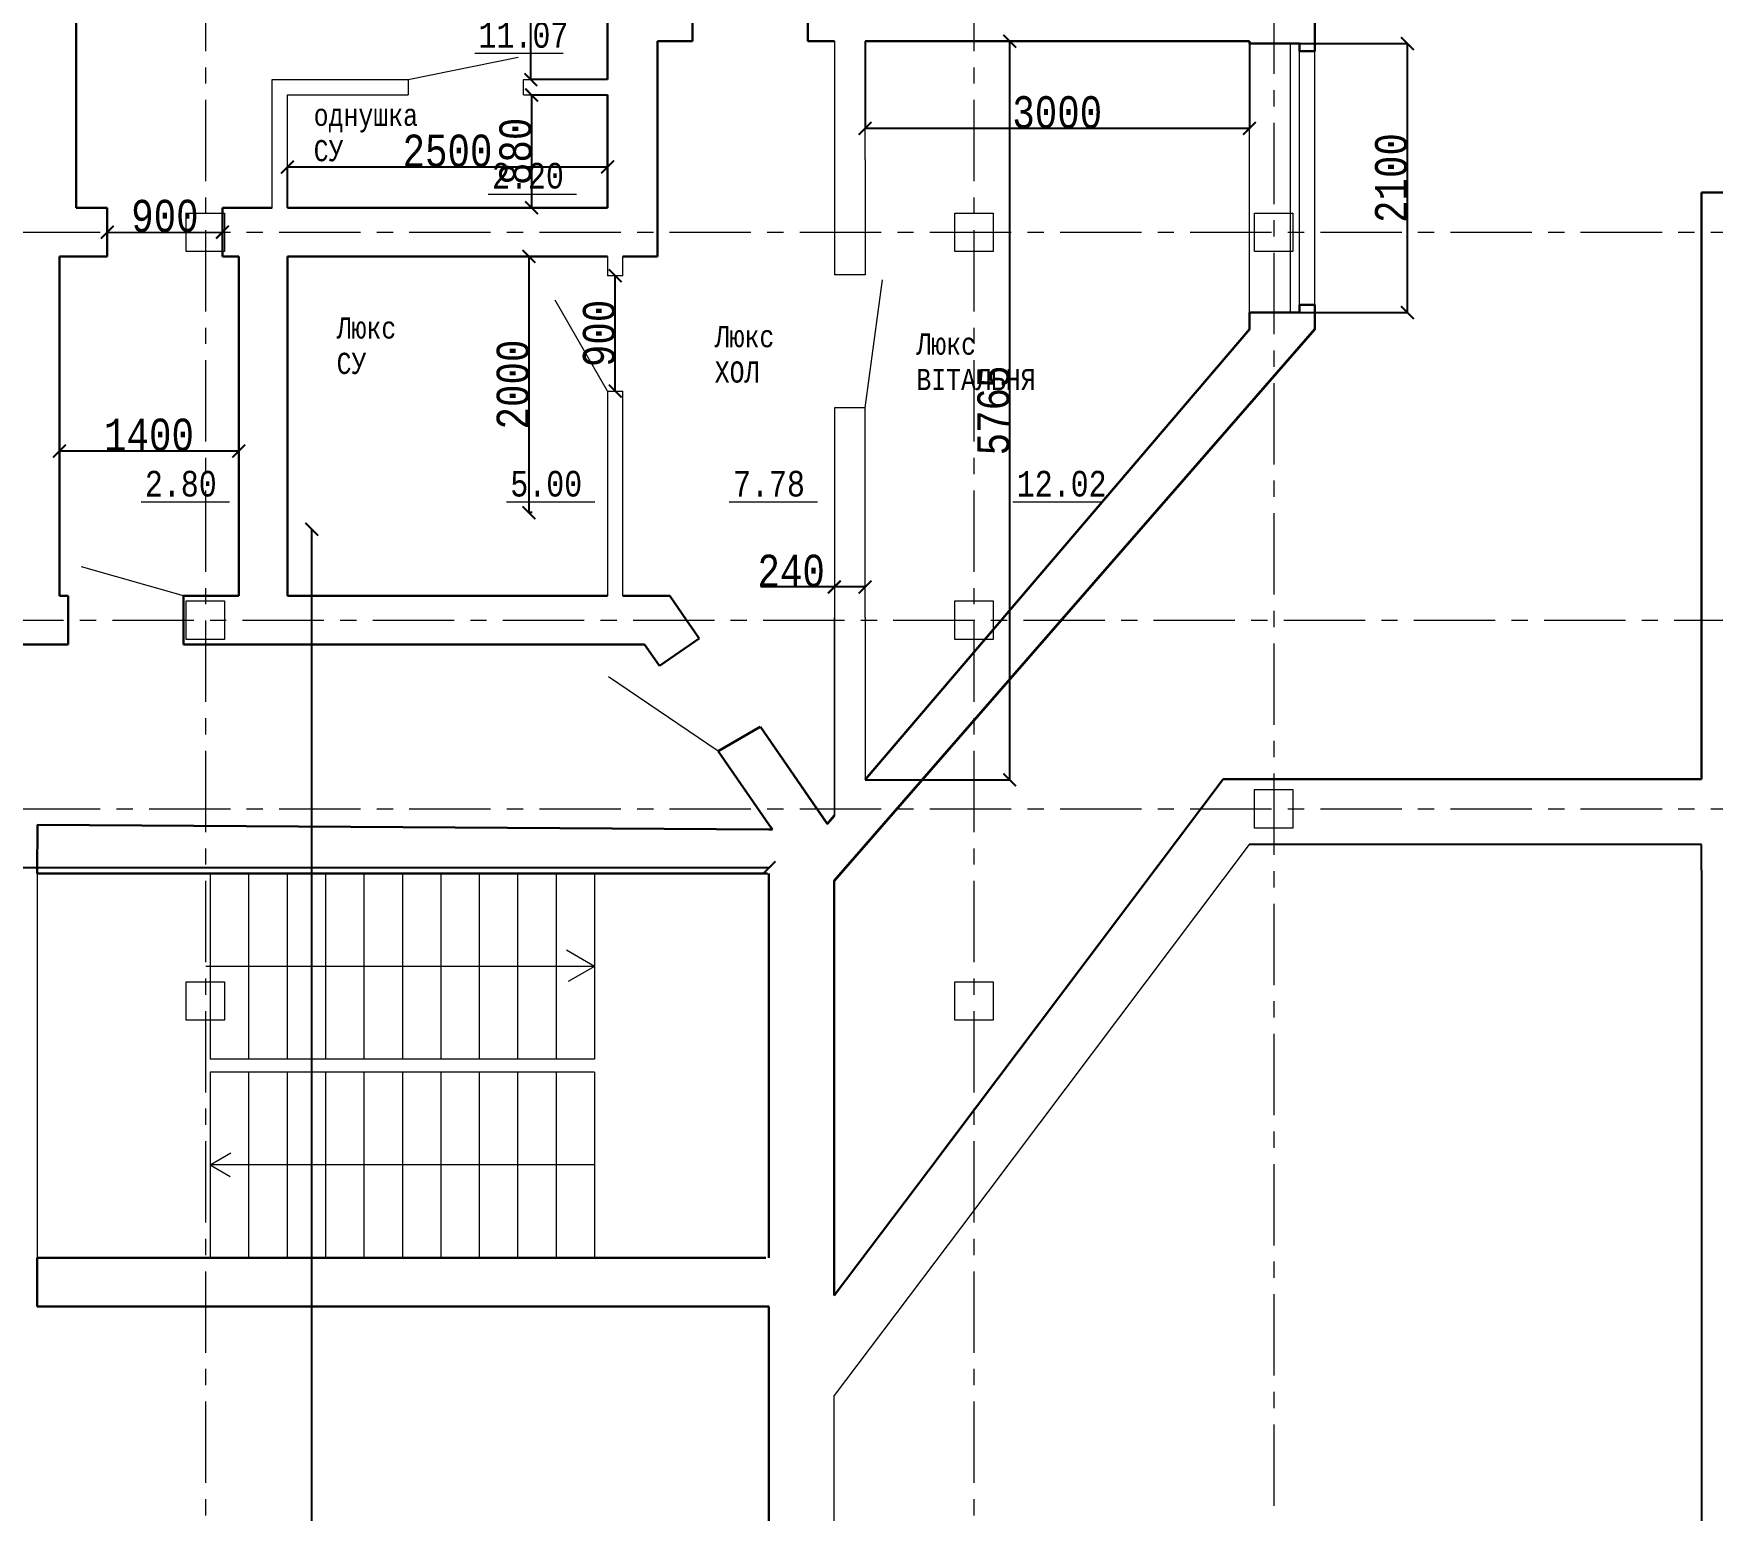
# Model space of a CAD drawing. Header units: millimetres. Extents: x -689206 to 4969298, y -1019800 to 703299.
# Drawn here: x 358637 to 371743, y 565053 to 576580 of the extents above; entities that cross this region are included whole.
import ezdxf

# ---------------------------------------------------------------- set-up
doc = ezdxf.new("R2010")
doc.units = ezdxf.units.MM
doc.linetypes.add('осеваяX2', pattern=[101.6, 63.5, -12.7, 12.7, -12.7])
for name, color, linetype, lineweight in [('несущие', 7, 'Continuous', 30), ('ОКНА', 250, 'Continuous', 20), ('ПЕРЕГОРОДКИ', 252, 'Continuous', 9), ('РАЗМЕРЫ', 7, 'Continuous', 9), ('стены', 7, 'Continuous', 20)]:
    doc.layers.add(name, color=color, linetype=linetype, lineweight=lineweight)
doc.styles.add('Аннотативный', font='isocteur.ttf', dxfattribs={"width": 0.7, "height": 250})
doc.dimstyles.new('Аннотативный', dxfattribs={"dimscale": 0, "dimtxt": 250, "dimasz": 100, "dimexe": 1.25, "dimexo": 0.625, "dimtad": 1, "dimdec": 0, "dimtxsty": 'Аннотативный', "dimblk": 'ARCHTICK', "dimcen": 2.5, "dimadec": 0, "dimazin": 0, "dimtfac": 1, "dimtdec": 0, "dimtmove": 0, "dimatfit": 3, "dimfxl": 1, "dimarcsym": 0})

# ---------------------------------------------------------------- blocks, each defined once
blk = doc.blocks.new('_ArchTick')
at = {"color": 0, "linetype": 'ByBlock', "const_width": 0.15}
blk.add_lwpolyline([(-0.5, -0.5), (0.5, 0.5)], dxfattribs=at)
blk = doc.blocks.new('*D365')
at = {"layer": 'Defpoints', "color": 0, "lineweight": 20, "transparency": 16777216}
for p in [(358838, 573322), (358838, 572841), (360238, 572841)]:
    blk.add_point(p, dxfattribs=at)
at = {"layer": 'стены', "color": 0, "lineweight": -2, "transparency": 16777216}
for p, q in [((358838, 572842), (358838, 573323)), ((360238, 573322), (358838, 573322)), ((360238, 572842), (360238, 573323))]:
    blk.add_line(p, q, dxfattribs=at)
at = {"layer": 'стены', "color": 0, "lineweight": -2, "transparency": 16777216, "xscale": 100, "yscale": 100, "zscale": 100, "rotation": 180}
blk.add_blockref('_ArchTick', (358838, 573322), dxfattribs=at)
at = {"layer": 'стены', "color": 0, "lineweight": -2, "transparency": 16777216, "xscale": 100, "yscale": 100, "zscale": 100}
blk.add_blockref('_ArchTick', (360238, 573322), dxfattribs=at)
at = {"layer": 'стены', "color": 0, "transparency": 16777216, "insert": (359538, 573448), "char_height": 250, "attachment_point": 5, "style": 'Аннотативный'}
blk.add_mtext('1400', dxfattribs=at)
blk = doc.blocks.new('*D366')
at = {"layer": 'Defpoints', "color": 0, "lineweight": 20, "transparency": 16777216}
for p in [(362519, 578521), (363118, 578521), (363118, 576221)]:
    blk.add_point(p, dxfattribs=at)
at = {"layer": 'стены', "color": 0, "lineweight": -2, "transparency": 16777216}
for p, q in [((363117, 578521), (362518, 578521)), ((362519, 576221), (362519, 578521)), ((363117, 576221), (362518, 576221))]:
    blk.add_line(p, q, dxfattribs=at)
at = {"layer": 'стены', "color": 0, "lineweight": -2, "transparency": 16777216, "xscale": 100, "yscale": 100, "zscale": 100}
for p, rotation in [((362519, 578521), 90), ((362519, 576221), 270)]:
    blk.add_blockref('_ArchTick', p, dxfattribs=dict(at, rotation=rotation))
at = {"layer": 'стены', "color": 0, "transparency": 16777216, "insert": (362394, 577371), "char_height": 250, "attachment_point": 5, "rotation": 90, "style": 'Аннотативный'}
blk.add_mtext('2300', dxfattribs=at)
blk = doc.blocks.new('*D368')
at = {"layer": 'Defpoints', "color": 0, "lineweight": 20, "transparency": 16777216}
for p in [(363118, 576101), (362525, 575221), (363118, 575221)]:
    blk.add_point(p, dxfattribs=at)
at = {"layer": 'стены', "color": 0, "lineweight": -2, "transparency": 16777216}
for p, q in [((363117, 576101), (362524, 576101)), ((362525, 576101), (362525, 575221)), ((363117, 575221), (362524, 575221))]:
    blk.add_line(p, q, dxfattribs=at)
at = {"layer": 'стены', "color": 0, "lineweight": -2, "transparency": 16777216, "xscale": 100, "yscale": 100, "zscale": 100}
for p, rotation in [((362525, 576101), 90), ((362525, 575221), 270)]:
    blk.add_blockref('_ArchTick', p, dxfattribs=dict(at, rotation=rotation))
at = {"layer": 'стены', "color": 0, "transparency": 16777216, "insert": (362400, 575661), "char_height": 250, "attachment_point": 5, "rotation": 90, "style": 'Аннотативный'}
blk.add_mtext('880', dxfattribs=at)
blk = doc.blocks.new('*D370')
at = {"layer": 'Defpoints', "color": 0, "lineweight": 20, "transparency": 16777216}
for p in [(360618, 575539), (360618, 575221), (363118, 575221)]:
    blk.add_point(p, dxfattribs=at)
at = {"layer": 'стены', "color": 0, "lineweight": -2, "transparency": 16777216}
for p, q in [((360618, 575222), (360618, 575541)), ((363118, 575539), (360618, 575539)), ((363118, 575222), (363118, 575541))]:
    blk.add_line(p, q, dxfattribs=at)
at = {"layer": 'стены', "color": 0, "lineweight": -2, "transparency": 16777216, "xscale": 100, "yscale": 100, "zscale": 100, "rotation": 180}
blk.add_blockref('_ArchTick', (360618, 575539), dxfattribs=at)
at = {"layer": 'стены', "color": 0, "lineweight": -2, "transparency": 16777216, "xscale": 100, "yscale": 100, "zscale": 100}
blk.add_blockref('_ArchTick', (363118, 575539), dxfattribs=at)
at = {"layer": 'стены', "color": 0, "transparency": 16777216, "insert": (361868, 575665), "char_height": 250, "attachment_point": 5, "style": 'Аннотативный'}
blk.add_mtext('2500', dxfattribs=at)
blk = doc.blocks.new('*D371')
at = {"layer": 'Defpoints', "color": 0, "lineweight": 20, "transparency": 16777216}
for p in [(362529, 574841), (362504, 572841), (362529, 572841)]:
    blk.add_point(p, dxfattribs=at)
at = {"layer": 'стены', "color": 0, "lineweight": -2, "transparency": 16777216}
for p, q in [((362528, 574841), (362503, 574841)), ((362504, 574841), (362504, 572841)), ((362528, 572841), (362503, 572841))]:
    blk.add_line(p, q, dxfattribs=at)
at = {"layer": 'стены', "color": 0, "lineweight": -2, "transparency": 16777216, "xscale": 100, "yscale": 100, "zscale": 100}
for p, rotation in [((362504, 574841), 90), ((362504, 572841), 270)]:
    blk.add_blockref('_ArchTick', p, dxfattribs=dict(at, rotation=rotation))
at = {"layer": 'стены', "color": 0, "transparency": 16777216, "insert": (362379, 573841), "char_height": 250, "attachment_point": 5, "rotation": 90, "style": 'Аннотативный'}
blk.add_mtext('2000', dxfattribs=at)
blk = doc.blocks.new('*D374')
at = {"layer": 'Defpoints', "color": 0, "lineweight": 20, "transparency": 16777216}
for p in [(365128, 576521), (366257, 576521), (365128, 570756)]:
    blk.add_point(p, dxfattribs=at)
at = {"layer": 'стены', "color": 0, "lineweight": -2, "transparency": 16777216}
for p, q in [((365129, 576521), (366258, 576521)), ((366257, 570756), (366257, 576521)), ((365129, 570756), (366258, 570756))]:
    blk.add_line(p, q, dxfattribs=at)
at = {"layer": 'стены', "color": 0, "lineweight": -2, "transparency": 16777216, "xscale": 100, "yscale": 100, "zscale": 100}
for p, rotation in [((366257, 576521), 90), ((366257, 570756), 270)]:
    blk.add_blockref('_ArchTick', p, dxfattribs=dict(at, rotation=rotation))
at = {"layer": 'стены', "color": 0, "transparency": 16777216, "insert": (366131, 573639), "char_height": 250, "attachment_point": 5, "rotation": 90, "style": 'Аннотативный'}
blk.add_mtext('5765', dxfattribs=at)
blk = doc.blocks.new('*D419')
at = {"layer": 'Defpoints', "color": 0, "lineweight": 20, "transparency": 16777216}
for p in [(363178, 574690), (363178, 574690), (363178, 573790)]:
    blk.add_point(p, dxfattribs=at)
at = {"layer": 'стены', "color": 0, "lineweight": -2, "transparency": 16777216}
for p, q in [((363178, 573790), (363178, 574690)), ((363179, 574690), (363179, 574690)), ((363179, 573790), (363179, 573790))]:
    blk.add_line(p, q, dxfattribs=at)
at = {"layer": 'стены', "color": 0, "lineweight": -2, "transparency": 16777216, "xscale": 100, "yscale": 100, "zscale": 100}
for p, rotation in [((363178, 574690), 90), ((363178, 573790), 270)]:
    blk.add_blockref('_ArchTick', p, dxfattribs=dict(at, rotation=rotation))
at = {"layer": 'стены', "color": 0, "transparency": 16777216, "insert": (363052, 574240), "char_height": 250, "attachment_point": 5, "rotation": 90, "style": 'Аннотативный'}
blk.add_mtext('900', dxfattribs=at)
blk = doc.blocks.new('*D400')
at = {"layer": 'Defpoints', "color": 0, "lineweight": 20, "transparency": 16777216}
for p in [(359212, 575029), (360112, 575031), (360112, 575031)]:
    blk.add_point(p, dxfattribs=at)
at = {"layer": 'стены', "color": 0, "lineweight": -2, "transparency": 16777216}
for p, q in [((359212, 575030), (359212, 575031)), ((359212, 575029), (360112, 575031)), ((360112, 575032), (360112, 575033))]:
    blk.add_line(p, q, dxfattribs=at)
at = {"layer": 'стены', "color": 0, "lineweight": -2, "transparency": 16777216, "xscale": 100, "yscale": 100, "zscale": 100}
for p, rotation in [((359212, 575029), 180.1284210534903), ((360112, 575031), 0.1284210534902457)]:
    blk.add_blockref('_ArchTick', p, dxfattribs=dict(at, rotation=rotation))
at = {"layer": 'стены', "color": 0, "transparency": 16777216, "insert": (359662, 575156), "char_height": 250, "attachment_point": 5, "rotation": 0.1284, "style": 'Аннотативный'}
blk.add_mtext('900', dxfattribs=at)
blk = doc.blocks.new('*D447')
at = {"layer": 'Defpoints', "color": 0, "linetype": 'ByBlock', "lineweight": 20, "transparency": 16777216}
for p in [(368128, 576503), (369362, 576503), (368128, 574403)]:
    blk.add_point(p, dxfattribs=at)
at = {"layer": 'ПЕРЕГОРОДКИ', "color": 0, "linetype": 'ByBlock', "lineweight": -2, "transparency": 16777216}
for p, q in [((368129, 576503), (369363, 576503)), ((369362, 574403), (369362, 576503)), ((368129, 574403), (369363, 574403))]:
    blk.add_line(p, q, dxfattribs=at)
at = {"layer": 'ПЕРЕГОРОДКИ', "color": 0, "linetype": 'ByBlock', "lineweight": -2, "transparency": 16777216, "xscale": 100, "yscale": 100, "zscale": 100}
for p, rotation in [((369362, 576503), 90), ((369362, 574403), 270)]:
    blk.add_blockref('_ArchTick', p, dxfattribs=dict(at, rotation=rotation))
at = {"layer": 'ПЕРЕГОРОДКИ', "color": 0, "linetype": 'ByBlock', "lineweight": 13, "transparency": 16777216, "insert": (369236, 575453), "char_height": 250, "attachment_point": 5, "rotation": 90, "style": 'Аннотативный'}
blk.add_mtext('2100', dxfattribs=at)
blk = doc.blocks.new('*D478')
at = {"layer": 'Defpoints', "color": 0, "linetype": 'ByBlock', "lineweight": 20, "transparency": 16777216}
for p in [(360808, 572712), (360808, 572712), (360808, 554057)]:
    blk.add_point(p, dxfattribs=at)
at = {"layer": 'РАЗМЕРЫ', "color": 0, "linetype": 'ByBlock', "lineweight": -2, "transparency": 16777216}
for p, q in [((360808, 554057), (360808, 572712)), ((360809, 572712), (360810, 572712)), ((360809, 554057), (360810, 554057))]:
    blk.add_line(p, q, dxfattribs=at)
at = {"layer": 'РАЗМЕРЫ', "color": 0, "linetype": 'ByBlock', "lineweight": -2, "transparency": 16777216, "xscale": 100, "yscale": 100, "zscale": 100}
for p, rotation in [((360808, 572712), 90), ((360808, 554057), 270)]:
    blk.add_blockref('_ArchTick', p, dxfattribs=dict(at, rotation=rotation))
at = {"layer": 'РАЗМЕРЫ', "color": 0, "linetype": 'ByBlock', "lineweight": 25, "transparency": 16777216, "insert": (360683, 563385), "char_height": 250, "attachment_point": 5, "rotation": 90, "style": 'Аннотативный'}
blk.add_mtext('18655', dxfattribs=at)
blk = doc.blocks.new('*D479')
at = {"layer": 'Defpoints', "color": 0, "linetype": 'ByBlock', "lineweight": 20, "transparency": 16777216}
for p in [(345728, 570070), (345728, 570069), (364378, 570070)]:
    blk.add_point(p, dxfattribs=at)
at = {"layer": 'РАЗМЕРЫ', "color": 0, "linetype": 'ByBlock', "lineweight": -2, "transparency": 16777216}
for p, q in [((345728, 570069), (345728, 570068)), ((364378, 570069), (345728, 570069)), ((364378, 570069), (364378, 570068))]:
    blk.add_line(p, q, dxfattribs=at)
at = {"layer": 'РАЗМЕРЫ', "color": 0, "linetype": 'ByBlock', "lineweight": -2, "transparency": 16777216, "xscale": 100, "yscale": 100, "zscale": 100, "rotation": 180}
blk.add_blockref('_ArchTick', (345728, 570069), dxfattribs=at)
at = {"layer": 'РАЗМЕРЫ', "color": 0, "linetype": 'ByBlock', "lineweight": -2, "transparency": 16777216, "xscale": 100, "yscale": 100, "zscale": 100}
blk.add_blockref('_ArchTick', (364378, 570069), dxfattribs=at)
at = {"layer": 'РАЗМЕРЫ', "color": 0, "linetype": 'ByBlock', "lineweight": 25, "transparency": 16777216, "insert": (355053, 570194), "char_height": 250, "attachment_point": 5, "style": 'Аннотативный'}
blk.add_mtext('18650', dxfattribs=at)
blk = doc.blocks.new('*D689')
at = {"layer": 'Defpoints', "color": 0, "linetype": 'ByBlock', "lineweight": 20, "transparency": 16777216}
for p in [(364888, 572261), (364888, 572261), (365128, 572261)]:
    blk.add_point(p, dxfattribs=at)
at = {"layer": 'РАЗМЕРЫ', "color": 0, "linetype": 'ByBlock', "lineweight": -2, "transparency": 16777216}
for p, q in [((364888, 572261), (364314, 572261)), ((364888, 572261), (364888, 572262)), ((365128, 572261), (364888, 572261)), ((365128, 572261), (365128, 572262))]:
    blk.add_line(p, q, dxfattribs=at)
at = {"layer": 'РАЗМЕРЫ', "color": 0, "linetype": 'ByBlock', "lineweight": -2, "transparency": 16777216, "xscale": 100, "yscale": 100, "zscale": 100, "rotation": 180}
blk.add_blockref('_ArchTick', (364888, 572261), dxfattribs=at)
at = {"layer": 'РАЗМЕРЫ', "color": 0, "linetype": 'ByBlock', "lineweight": -2, "transparency": 16777216, "xscale": 100, "yscale": 100, "zscale": 100}
blk.add_blockref('_ArchTick', (365128, 572261), dxfattribs=at)
at = {"layer": 'РАЗМЕРЫ', "color": 0, "linetype": 'ByBlock', "lineweight": 20, "transparency": 16777216, "insert": (364551, 572386), "char_height": 250, "attachment_point": 5, "style": 'Аннотативный'}
blk.add_mtext('240', dxfattribs=at)
blk = doc.blocks.new('*D691')
at = {"layer": 'Defpoints', "color": 0, "linetype": 'ByBlock', "lineweight": 20, "transparency": 16777216}
for p in [(365128, 576521), (368128, 576521), (365128, 575840)]:
    blk.add_point(p, dxfattribs=at)
at = {"layer": 'РАЗМЕРЫ', "color": 0, "linetype": 'ByBlock', "lineweight": -2, "transparency": 16777216}
for p, q in [((365128, 576521), (365128, 575838)), ((368128, 576521), (368128, 575838)), ((368128, 575840), (365128, 575840))]:
    blk.add_line(p, q, dxfattribs=at)
at = {"layer": 'РАЗМЕРЫ', "color": 0, "linetype": 'ByBlock', "lineweight": -2, "transparency": 16777216, "xscale": 100, "yscale": 100, "zscale": 100}
for p, rotation in [((365128, 575840), 179.9999999999956), ((368128, 575840), 359.9999999999956)]:
    blk.add_blockref('_ArchTick', p, dxfattribs=dict(at, rotation=rotation))
at = {"layer": 'РАЗМЕРЫ', "color": 0, "linetype": 'ByBlock', "lineweight": 20, "transparency": 16777216, "insert": (366628, 575965), "char_height": 250, "attachment_point": 5, "style": 'Аннотативный'}
blk.add_mtext('3000', dxfattribs=at)

msp = doc.modelspace()

# ---------------------------------------------------------------- linework, layer by layer
at = {"layer": 'несущие', "color": 0}
for p, q in [((358838.1, 572841.4), (358838.1, 572191.9)), ((360238.1, 572841.4), (360238.1, 572191.9)), ((360618.1, 572841.4), (360618.1, 572191.9)), ((358838.1, 572191.9), (358906, 572191.9)), ((358906, 572191.9), (358906, 571811.9)), ((359806, 572191.9), (360238.1, 572191.9)), ((359806, 572191.9), (359806, 571811.9)), ((360618.1, 572191.9), (363118.1, 572191.9)), ((363238.1, 572191.9), (363603.1, 572191.9)), ((363238.1, 572191.9), (363338.1, 572191.9)), ((363338.1, 572191.9), (363603.5, 572191.9)), ((363734.6, 572001.9), (363603.5, 572191.9)), ((363793.6, 571915.8), (363734.6, 572001.9)), ((363037.5, 571811.9), (359823.5, 571811.9)), ((363238.1, 571811.9), (363037.5, 571811.9)), ((363238.1, 571811.9), (363407.1, 571811.9)), ((363338.1, 571811.9), (363238.1, 571811.9)), ((363338.1, 571811.9), (363406.9, 571811.9)), ((363522.3, 571644.7), (363406.9, 571811.9)), ((363522.3, 571644.7), (363832.6, 571858.9)), ((363832.6, 571858.9), (363793.6, 571915.8)), ((367923.2, 570759.8), (365624.8, 567708.6)), ((367923.2, 570759.8), (365684.7, 567788.1)), ((368102.2, 570759.8), (367923.2, 570759.8))]:
    msp.add_line(p, q, dxfattribs=at)
at = {"layer": 'несущие', "lineweight": 30}
for p, q in [((364310, 571168.2), (363980.9, 570978.2)), ((363980.9, 570978.2), (364377.8, 570405.9))]:
    msp.add_line(p, q, dxfattribs=at)
at = {"layer": 'несущие', "lineweight": 20}
msp.add_line((368126.7, 570249.8), (365879.8, 567266.9), dxfattribs=at)
at = {"layer": 'несущие', "lineweight": 25}
for q in [(371657.1, 570249.8), (371657.1, 555575.4)]:
    msp.add_line((371657.1, 570049.8), q, dxfattribs=at)
at = {"layer": 'ОКНА'}
for p, q in [((368448.1, 574403.2), (368448.1, 576503.2)), ((368518.1, 574463.2), (368518.1, 576443.2))]:
    msp.add_line(p, q, dxfattribs=at)
at = {"layer": 'РАЗМЕРЫ', "color": 114, "true_color": 0x139b48}
for p, q in [((362081.1, 576426.8), (362770.3, 576426.8)), ((362186.3, 575328.3), (362875.6, 575328.3)), ((359476.3, 572924.3), (360165.6, 572924.3)), ((362329, 572924.3), (363018.3, 572924.3)), ((364067.9, 572924.3), (364757.1, 572924.3)), ((366282.6, 572924.3), (366971.9, 572924.3))]:
    msp.add_line(p, q, dxfattribs=at)
at = {"layer": 'РАЗМЕРЫ'}
for p, q in [((368128.1, 574403.2), (368128.1, 576503.2)), ((368638.1, 574463.2), (368638.1, 576443.2))]:
    msp.add_line(p, q, dxfattribs=at)
at = {"layer": 'РАЗМЕРЫ', "lineweight": 30}
for p, q in [((368518.1, 576503.2), (368518.1, 576443.2)), ((368518.1, 576443.2), (368638.1, 576443.2)), ((368638.1, 576443.2), (368518.1, 576443.2)), ((368518.1, 574403.2), (368518.1, 574463.2)), ((368638.1, 574463.2), (368518.1, 574463.2))]:
    msp.add_line(p, q, dxfattribs=at)
at = {"layer": 'РАЗМЕРЫ', "linetype": 'ByBlock', "lineweight": 20}
for p, q in [((365128.1, 575598.4), (365128.1, 574698.4)), ((365128.1, 573658.7), (365265, 574657.8)), ((365128.1, 573658.7), (364888.1, 573658.7)), ((359806, 572191.9), (359010.5, 572418.5)), ((358665.6, 570024.6), (358665.6, 567024.6)), ((360015.6, 570024.6), (360015.6, 568574.6)), ((360315.6, 570024.6), (360315.6, 568574.6)), ((360615.6, 570024.6), (360615.6, 568574.6)), ((360915.6, 570024.6), (360915.6, 568574.6)), ((361215.6, 570024.6), (361215.6, 568574.6)), ((361515.6, 570024.6), (361515.6, 568574.6)), ((361815.6, 570024.6), (361815.6, 568574.6)), ((362115.6, 570024.6), (362115.6, 568574.6)), ((362415.6, 570024.6), (362415.6, 568574.6)), ((362715.6, 570024.6), (362715.6, 568574.6)), ((363015.6, 570024.6), (363015.6, 568574.6)), ((363015.6, 569299.6), (362797.9, 569425.3)), ((363015.6, 569299.6), (359981, 569299.6)), ((363015.6, 569299.6), (362810.8, 569181.4)), ((363015.6, 568574.6), (360015.6, 568574.6)), ((360015.6, 568474.6), (360015.6, 567024.6)), ((363015.6, 568474.6), (360015.6, 568474.6)), ((360315.6, 568474.6), (360315.6, 567024.6)), ((360615.6, 568474.6), (360615.6, 567024.6)), ((360915.6, 568474.6), (360915.6, 567024.6)), ((361215.6, 568474.6), (361215.6, 567024.6)), ((361515.6, 568474.6), (361515.6, 567024.6)), ((361815.6, 568474.6), (361815.6, 567024.6)), ((362115.6, 568474.6), (362115.6, 567024.6)), ((362415.6, 568474.6), (362415.6, 567024.6)), ((362715.6, 568474.6), (362715.6, 567024.6)), ((363015.6, 568474.6), (363015.6, 567024.6)), ((360015.6, 567749.6), (360177, 567842.8)), ((363015.6, 567749.6), (360015.6, 567749.6)), ((360015.6, 567749.6), (360172.5, 567659.1)), ((365879.8, 567266.9), (365063.3, 566182.9)), ((365063.3, 566182.9), (364887.8, 565950)), ((364887.8, 559432.6), (364887.8, 565950))]:
    msp.add_line(p, q, dxfattribs=at)
at = {"layer": 'РАЗМЕРЫ', "linetype": 'ByBlock', "lineweight": 30}
for p, q in [((358665.6, 570404.6), (364377.8, 570366.9)), ((358665.6, 570024.6), (358668.1, 570404.6)), ((364404.7, 570366.9), (364377.8, 570405.9)), ((364377.8, 570366.9), (364404.7, 570366.9)), ((364365.6, 570024.6), (358665.6, 570024.6)), ((364377.8, 567024.7), (364377.8, 570024.6)), ((364887.8, 566730.2), (364887.8, 569969.7)), ((365624.8, 567708.6), (364887.8, 566730.2)), ((358665.6, 567024.6), (364353.5, 567024.7)), ((358665.6, 566644.6), (358665.6, 567024.6)), ((364377.8, 566644.6), (358665.6, 566644.6))]:
    msp.add_line(p, q, dxfattribs=at)
at = {"layer": 'стены', "color": 1, "linetype": 'осеваяX2', "lineweight": 15, "ltscale": 10}
for p, q in [((359978, 583174.8), (359978, 539027.3)), ((365978, 583174.8), (365978, 538879.3)), ((368318.1, 582996.8), (368318.1, 538701.3)), ((323978, 575029.3), (396128, 575029.3)), ((323692.4, 572001.9), (395842.4, 572001.9)), ((323978, 570529.3), (396128, 570529.3))]:
    msp.add_line(p, q, dxfattribs=at)
at = {"layer": 'стены', "lineweight": 30}
for p, q in [((358968.1, 575221.4), (358968.1, 578521.4)), ((363118.1, 576221.4), (363118.1, 578521.4)), ((368638.1, 576521.4), (368638.1, 578300.2)), ((363780.1, 577031.4), (363780.1, 576521.4)), ((364680.1, 577031.4), (364680.1, 576521.4)), ((363508.1, 576521.4), (363780.1, 576521.4)), ((363508.1, 574841.4), (363508.1, 576521.4)), ((363780.1, 576521.4), (363620.1, 576521.4)), ((364680.1, 576521.4), (364888.1, 576521.4)), ((368128.1, 576521.4), (365128.1, 576521.4)), ((368128.1, 576521.4), (368128.1, 576503.2)), ((368638.1, 576521.4), (368638.1, 576443.2)), ((368128.1, 576503.2), (368518.1, 576503.2)), ((363118.1, 575221.4), (363118.1, 576101.4)), ((358968.1, 575221.4), (359212.1, 575221.4)), ((359212.1, 575221.4), (359212.1, 574841.4)), ((360112.1, 574841.4), (360112.1, 575221.4)), ((360112.1, 575221.4), (360498.1, 575221.4)), ((360618.1, 575221.4), (363118.1, 575221.4)), ((381440, 575339.3), (371657, 575339.3)), ((371657, 575339.3), (371657, 572312.6)), ((358838.1, 574841.4), (359212.1, 574841.4)), ((358838.1, 574841.4), (358838.1, 572841.4)), ((360112.1, 574841.4), (360238.1, 574841.4)), ((360238.1, 574841.4), (360238.1, 572841.4)), ((360238.1, 574841.4), (360238.1, 572841.4)), ((363118.1, 574841.4), (360618.1, 574841.4)), ((360618.1, 574841.4), (360618.1, 573221.4)), ((363238.1, 574841.4), (363508.1, 574841.4)), ((368638.1, 574463.2), (368638.1, 574271.9)), ((368128.1, 574403.2), (368128.1, 574271.4)), ((368518.1, 574403.2), (368128.1, 574403.2)), ((368637.8, 574275.1), (364887.8, 569969.7)), ((368637.8, 574273.1), (364887.8, 569967.7)), ((368638.1, 574271.9), (364888.1, 569966.4)), ((368127.8, 574272.6), (365127.8, 570757.7)), ((368128.1, 574271.4), (365128.1, 570756.5)), ((360618.1, 573221.4), (360618.1, 572841.4)), ((371657, 572312.6), (371657.1, 570759.8)), ((358387.9, 571811.9), (358906, 571811.9)), ((359806, 571811.9), (363238.1, 571811.9)), ((364310.3, 571168.5), (364832.6, 570411.8)), ((364311.2, 571169.3), (364832.6, 570413.8)), ((364377.8, 570405.9), (364038.8, 570897.1)), ((368102.2, 570759.8), (371657.1, 570759.8)), ((364832.6, 570411.8), (364887.8, 570476.5)), ((364832.9, 570410.5), (364888.1, 570475.3)), ((364887.8, 569969.7), (364887.8, 569169.7)), ((364377.8, 566644.6), (364377.8, 555884.7))]:
    msp.add_line(p, q, dxfattribs=at)
at = {"layer": 'стены'}
for p, q in [((364888.1, 576521.4), (364680.1, 576521.4)), ((365128.1, 576521.4), (365490.1, 576521.4)), ((361561.1, 576221.4), (362420, 576397.5)), ((360498.1, 575221.4), (360498.1, 576221.4)), ((360498.1, 576221.4), (361561.1, 576221.4)), ((361561.1, 576221.4), (361561.1, 576101.4)), ((362461.1, 576221.4), (363118.1, 576221.4)), ((362461.1, 576101.4), (362461.1, 576221.4)), ((360618.1, 575221.4), (360618.1, 576101.4)), ((360618.1, 576101.4), (361561.1, 576101.4)), ((362461.1, 576101.4), (363118.1, 576101.4)), ((360498.1, 575221.4), (360498.1, 575469)), ((360112.1, 575221.4), (360498.1, 575221.4)), ((358838.1, 574841.4), (359212.1, 574841.4)), ((360112.1, 574841.4), (360238.1, 574841.4)), ((360238.1, 573267), (360238.1, 574841.4)), ((360618.1, 572841.4), (360618.1, 574841.4)), ((360618.1, 572841.4), (360618.1, 574841.4)), ((363118.1, 574841.4), (363118.1, 574690.4)), ((363238.1, 574690.4), (363238.1, 574841.4)), ((363238.1, 574690.4), (363118.1, 574690.4)), ((363118.1, 573790.4), (362708.7, 574499.4)), ((363118.1, 573790.4), (363118.1, 572191.9)), ((363118.1, 573790.4), (363238.1, 573790.4)), ((363238.1, 572191.9), (363238.1, 573790.4)), ((360238.1, 573221.4), (360238.1, 573267)), ((363980.9, 570978.2), (363124.3, 571560))]:
    msp.add_line(p, q, dxfattribs=at)
at = {"layer": 'стены', "lineweight": 20}
for p, q in [((364888.1, 576521.4), (364888.1, 574698.4)), ((365128.1, 575598.4), (365128.1, 576521.4)), ((365128.1, 574698.4), (364888.1, 574698.4)), ((364888.1, 573658.7), (364888.1, 572021.4)), ((365128.1, 572021.4), (365128.1, 573658.7)), ((364887.8, 572022.6), (364887.8, 570476.5)), ((364888.1, 572021.4), (364888.1, 570475.3)), ((365127.8, 572022.6), (365127.8, 570757.7)), ((365128.1, 572021.4), (365128.1, 570756.5))]:
    msp.add_line(p, q, dxfattribs=at)
at = {"layer": 'стены', "lineweight": 25}
msp.add_line((371657.1, 570249.8), (368126.7, 570249.8), dxfattribs=at)
at = {"layer": 'стены', "color": 240, "true_color": 0xed1f24}
for points in [[(359828, 575179.3), (360128, 575179.3), (360128, 574879.3), (359828, 574879.3)], [(365828, 575179.3), (366128, 575179.3), (366128, 574879.3), (365828, 574879.3)], [(368168.1, 575179.3), (368468.1, 575179.3), (368468.1, 574879.3), (368168.1, 574879.3)], [(359828, 572151.9), (360128, 572151.9), (360128, 571851.9), (359828, 571851.9)], [(365828, 572151.9), (366128, 572151.9), (366128, 571851.9), (365828, 571851.9)], [(368168.1, 570679.3), (368468.1, 570679.3), (368468.1, 570379.3), (368168.1, 570379.3)], [(359828, 569179.3), (360128, 569179.3), (360128, 568879.3), (359828, 568879.3)], [(365828, 569179.3), (366128, 569179.3), (366128, 568879.3), (365828, 568879.3)]]:
    msp.add_lwpolyline(points, close=True, dxfattribs=at)

# ---------------------------------------------------------------- texts
at = {"char_height": 165.8, "width": 766.271, "attachment_point": 1, "style": 'Аннотативный'}
for s, insert in [('однушка\\PСУ', (360823.5, 576026.1)), ('Люкс\\PСУ', (361002.5, 574365.6)), ('Люкс ХОЛ', (363954.1, 574298.2)), ('Люкс\\PВІТАЛЬНЯ', (365528.4, 574239.7))]:
    msp.add_mtext(s, dxfattribs=dict(at, insert=insert))
at = {"layer": 'РАЗМЕРЫ', "color": 114, "true_color": 0x139b48, "char_height": 200, "width": 656.117, "attachment_point": 1, "style": 'Аннотативный'}
for s, insert in [('11.07', (362110.3, 576669.7)), ('2.20', (362215.6, 575571.1)), ('2.80', (359505.6, 573167.1)), ('5.00', (362358.3, 573167.1)), ('7.78', (364097.2, 573167.1)), ('12.02', (366311.9, 573167.1))]:
    msp.add_mtext(s, dxfattribs=dict(at, insert=insert))

# ---------------------------------------------------------------- dimensions: what is measured, and where the dimension line sits
at = {"layer": 'ПЕРЕГОРОДКИ', "color": 18, "linetype": 'ByBlock', "lineweight": 13, "true_color": 0x000000}
dim = msp.add_linear_dim(base=(369362, 576503.2), p1=(368128.1, 574403.2), p2=(368128.1, 576503.2), angle=90, dimstyle='Аннотативный', dxfattribs=at)
dim.commit()
dim.dimension.update_dxf_attribs({"geometry": '*D447', "text_midpoint": (369236.3, 575453.2)})
at = {"layer": 'РАЗМЕРЫ', "linetype": 'ByBlock', "lineweight": 20}
for p1, p2, distance, picture, middle in [((368128.1, 576521.4), (365128.1, 576521.4), 681.7, '*D691', (366628.1, 575965.3)), ((365128.1, 572260.6), (364888.1, 572260.6), 0, '*D689', (364551.3, 572386.2))]:
    dim = msp.add_aligned_dim(p1=p1, p2=p2, distance=distance, dimstyle='Аннотативный', dxfattribs=at)
    dim.commit()
    dim.dimension.update_dxf_attribs({"geometry": picture, "text_midpoint": middle})
at = {"layer": 'РАЗМЕРЫ', "linetype": 'ByBlock', "lineweight": 25}
dim = msp.add_linear_dim(base=(360808.4386, 572711.9043), p1=(360808.4386, 554057.3509), p2=(360808.4386, 572711.9043), angle=90, dimstyle='Аннотативный', dxfattribs=at)
dim.commit()
dim.dimension.update_dxf_attribs({"geometry": '*D478', "text_midpoint": (360682.8136, 563384.6276)})
dim = msp.add_linear_dim(base=(345728, 570068.9), p1=(364377.8, 570069.7), p2=(345728, 570069.7), dimstyle='Аннотативный', dxfattribs=at)
dim.commit()
dim.dimension.update_dxf_attribs({"geometry": '*D479', "text_midpoint": (355052.9, 570194.5)})
at = {"layer": 'стены'}
for p1, p2, distance, picture, middle in [((363118.1, 576221.4), (363118.1, 578521.4), 598.7, '*D366', (362393.7, 577371.4)), ((365128.1, 570756.5), (365128.1, 576521.4), -1128.5, '*D374', (366131, 573638.9)), ((363118.1, 575221.4), (360618.1, 575221.4), -318, '*D370', (361868.1, 575665)), ((359212.1, 575029.3), (360112.1, 575031.4), 0, '*D400', (359661.8, 575156)), ((362528.9, 574841.4), (362528.9, 572841.4), -24.6, '*D371', (362378.7, 573841.4)), ((363178.1, 573790.4), (363178.1, 574690.4), 0, '*D419', (363052.5, 574240.4)), ((360238.1, 572841.4), (358838.1, 572841.4), -480.6, '*D365', (359538.1, 573447.6))]:
    dim = msp.add_aligned_dim(p1=p1, p2=p2, distance=distance, dimstyle='Аннотативный', dxfattribs=at)
    dim.commit()
    dim.dimension.update_dxf_attribs({"geometry": picture, "text_midpoint": middle})
dim = msp.add_linear_dim(base=(362525.3, 575221.4), p1=(363118.1, 576101.4), p2=(363118.1, 575221.4), angle=270, dimstyle='Аннотативный', dxfattribs=at)
dim.commit()
dim.dimension.update_dxf_attribs({"geometry": '*D368', "text_midpoint": (362525.3, 575661.4), "dimtype": 161})

doc.saveas('drawing.dxf')
